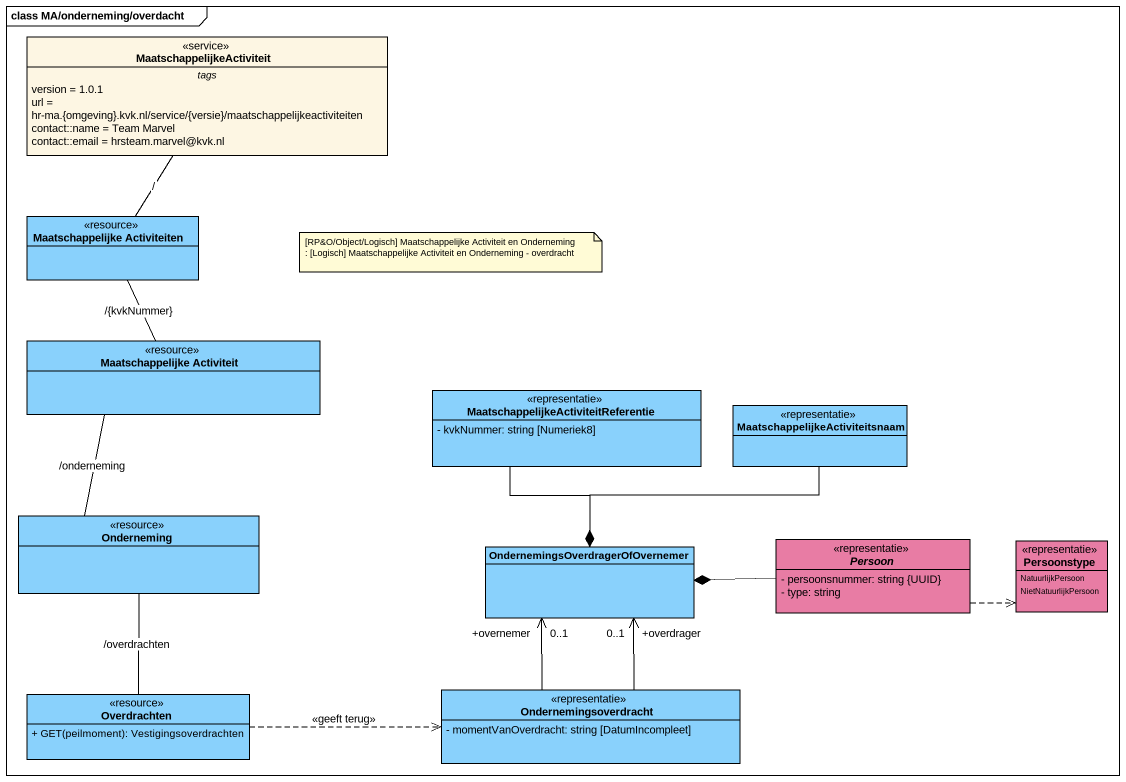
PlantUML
@startuml
mainframe class MA/onderneming/overdacht
hide circle
hide empty members
skinparam classAttributeIconSize 0
class MaatschappelijkeActiviteit <<service>> {
  -- tags --
  version = 1.0.1
  url = hr-ma.{omgeving}.kvk.nl/service/{versie}/maatschappelijkeactiviteiten
  contact::name = Team Marvel
  contact::email = hrsteam.marvel@kvk.nl
}
class "Maatschappelijke Activiteiten" as Maatschappelijke <<resource>> #89D1FC
class "Maatschappelijke Activiteit" as Maatschappelijke_Activiteit <<resource>> #89D1FC
class "MaatschappelijkeActiviteitReferentie" as MaatschappelijkeActiviteitRe <<representatie>> #89D1FC {
  - kvkNummer: string [Numeriek8]
}
class "MaatschappelijkeActiviteitsnaam" as MaatschappelijkeActiviteitsn <<representatie>> #89D1FC
class Onderneming <<resource>> #89D1FC
abstract class Persoon <<representatie>> #E87CA4 {
  - persoonsnummer: string {UUID}
  - type: string
}
enum Persoonstype <<representatie>> #E87CA4 {
  NatuurlijkPersoon
  NietNatuurlijkPersoon
}
class "OndernemingsOverdragerOfOvernemer" as OndernemingsOverdragerOfOver #89D1FC
class Overdrachten <<resource>> #89D1FC {
  + GET(peilmoment): Vestigingsoverdrachten
}
class Ondernemingsoverdracht <<representatie>> #89D1FC {
  - momentVanOverdracht: string [DatumIncompleet]
}
MaatschappelijkeActiviteit -- Maatschappelijke : /
Maatschappelijke -- Maatschappelijke_Activiteit : /{kvkNummer}
Maatschappelijke_Activiteit -- Onderneming : /onderneming
MaatschappelijkeActiviteitRe --* OndernemingsOverdragerOfOver
MaatschappelijkeActiviteitsn --* OndernemingsOverdragerOfOver
Onderneming -- Overdrachten : /overdrachten
Persoon .right.> Persoonstype
Persoon -left-* OndernemingsOverdragerOfOver
Overdrachten .right.> Ondernemingsoverdracht : <<geeft terug>>
Ondernemingsoverdracht -up-> "+overdrager\n0..1" OndernemingsOverdragerOfOver
Ondernemingsoverdracht -up-> "+overnemer\n0..1" OndernemingsOverdragerOfOver
note as N1
  [RP&O/Object/Logisch] Maatschappelijke Activiteit en Onderneming : [Logisch] Maatschappelijke Activiteit en Onderneming - overdracht
end note
@enduml
